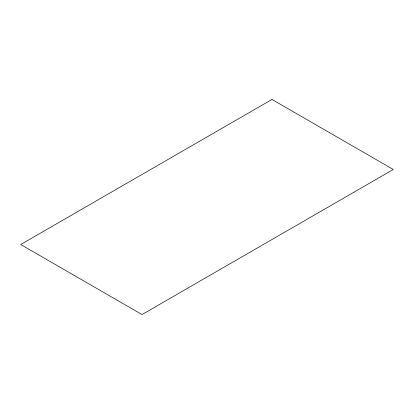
<?xml version="1.0" encoding="UTF-8"?>
<svg xmlns="http://www.w3.org/2000/svg" width="414" height="414" viewBox="0 0 414 414"><rect width="100%" height="100%" fill="white"/><g stroke="black" fill="none" stroke-linecap="round" stroke-linejoin="round"><path stroke-width="0.62" d="M271.988 99.443L20.7 244.519L142.012 314.557L393.3 169.481L271.988 99.443"/></g></svg>
